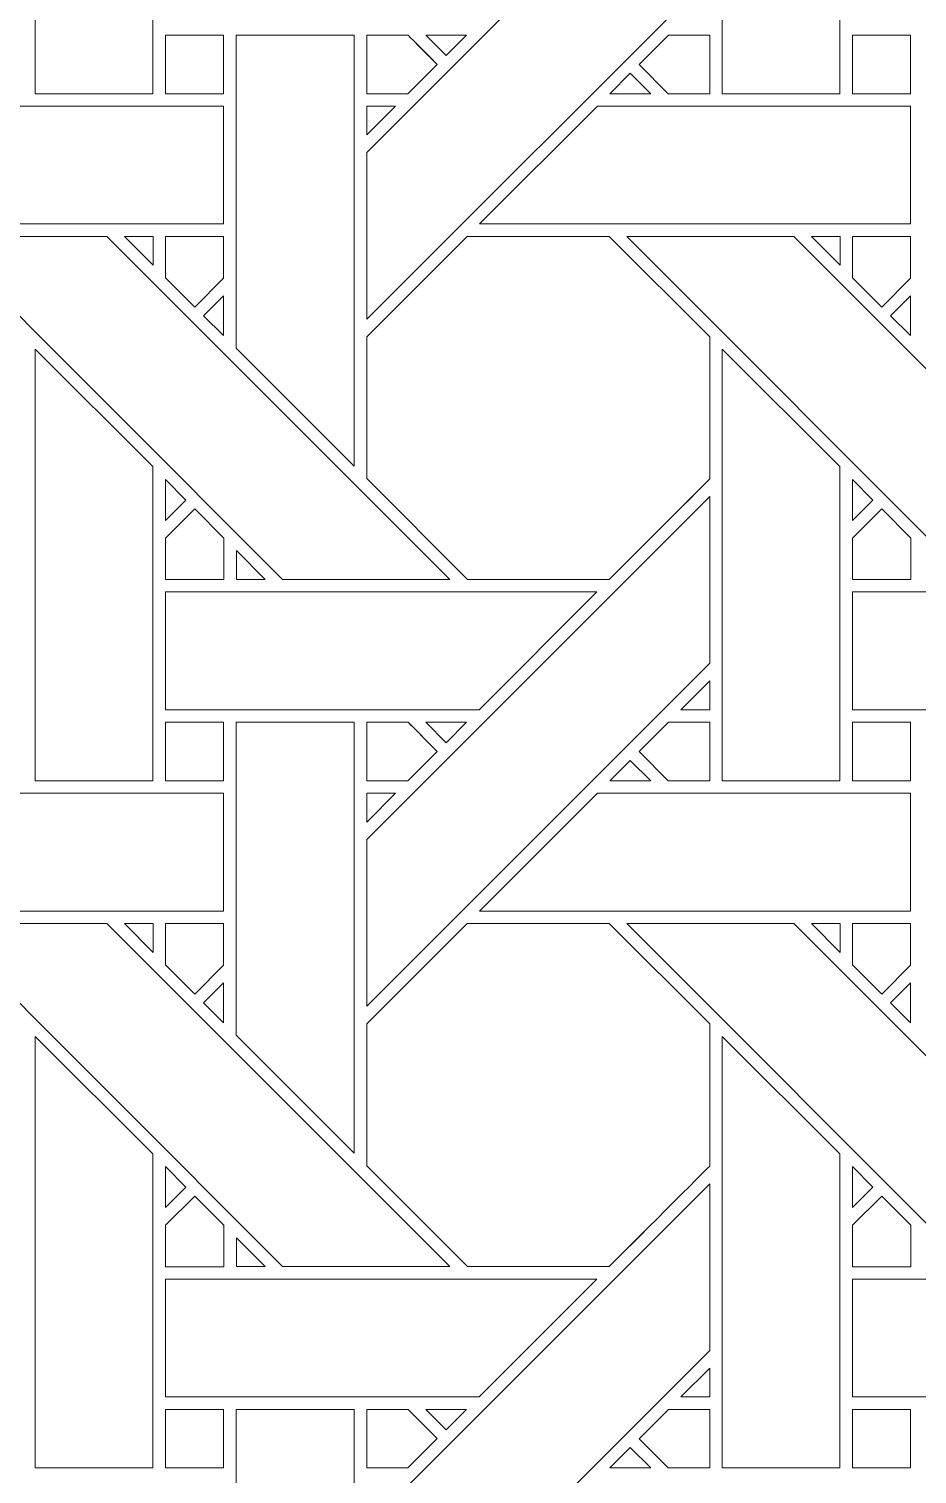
# Model space of a CAD drawing. Header units: inches. Extents: x 7.38 to 17.38, y 5.09 to 13.09.
# Drawn here: x 14.051 to 15.278, y 7.148 to 9.144 of the extents above; entities that cross this region are included whole.
import ezdxf

# ---------------------------------------------------------------- set-up
doc = ezdxf.new("R2010")
doc.units = ezdxf.units.IN
doc.header["$MEASUREMENT"] = 0
doc.layers.add('Design', color=7, linetype='Continuous', lineweight=0)

msp = doc.modelspace()

# ---------------------------------------------------------------- linework, layer by layer
at = {"layer": 'Design'}
for points, knots in [([(7.3829, 13.0948), (7.3829, 13.0948), (7.3829, 5.0948), (7.3829, 5.0948), (7.3829, 5.0948), (17.3829, 5.0948), (17.3829, 5.0948), (17.3829, 5.0948), (17.3829, 13.0948), (17.3829, 13.0948), (17.3829, 13.0948), (7.3829, 13.0948), (7.3829, 13.0948)], [0, 0, 0, 0, 1, 1, 1, 2, 2, 2, 3, 3, 3, 4, 4, 4, 4]), ([(7.8596, 12.6686), (7.8596, 12.6686), (7.8596, 5.5209), (7.8596, 5.5209), (7.8596, 5.5209), (16.9061, 5.5209), (16.9061, 5.5209), (16.9061, 5.5209), (16.9061, 12.6686), (16.9061, 12.6686), (16.9061, 12.6686), (7.8596, 12.6686), (7.8596, 12.6686)], [0, 0, 0, 0, 1, 1, 1, 2, 2, 2, 3, 3, 3, 4, 4, 4, 4]), ([(14.0599, 9.0544), (14.0599, 9.0544), (14.0599, 9.6503), (14.0599, 9.6503), (14.0599, 9.6503), (14.2227, 9.4881), (14.2227, 9.4881), (14.2227, 9.4881), (14.2227, 9.0544), (14.2227, 9.0544), (14.2227, 9.0544), (14.0599, 9.0544), (14.0599, 9.0544)], [0, 0, 0, 0, 1, 1, 1, 2, 2, 2, 3, 3, 3, 4, 4, 4, 4]), ([(15.0087, 9.0544), (15.0087, 9.0544), (15.0087, 9.6503), (15.0087, 9.6503), (15.0087, 9.6503), (15.1714, 9.4881), (15.1714, 9.4881), (15.1714, 9.4881), (15.1714, 9.0544), (15.1714, 9.0544), (15.1714, 9.0544), (15.0087, 9.0544), (15.0087, 9.0544)], [0, 0, 0, 0, 1, 1, 1, 2, 2, 2, 3, 3, 3, 4, 4, 4, 4]), ([(14.5179, 8.743), (14.5179, 8.743), (14.5179, 8.9731), (14.5179, 8.9731), (14.5179, 8.9731), (14.9915, 9.4467), (14.9915, 9.4467), (14.9915, 9.4467), (14.9915, 9.2166), (14.9915, 9.2166), (14.9915, 9.2166), (14.5179, 8.743), (14.5179, 8.743)], [0, 0, 0, 0, 1, 1, 1, 2, 2, 2, 3, 3, 3, 4, 4, 4, 4]), ([(14.24, 9.1352), (14.24, 9.1352), (14.3203, 9.1352), (14.3203, 9.1352), (14.3203, 9.1352), (14.3203, 9.0544), (14.3203, 9.0544), (14.3203, 9.0544), (14.24, 9.0544), (14.24, 9.0544), (14.24, 9.0544), (14.24, 9.1352), (14.24, 9.1352)], [0, 0, 0, 0, 1, 1, 1, 2, 2, 2, 3, 3, 3, 4, 4, 4, 4]), ([(14.24, 9.0544), (14.24, 9.0544), (14.24, 9.1352), (14.24, 9.1352), (14.24, 9.1352), (14.3203, 9.1352), (14.3203, 9.1352), (14.3203, 9.1352), (14.3203, 9.0544), (14.3203, 9.0544), (14.3203, 9.0544), (14.24, 9.0544), (14.24, 9.0544)], [0, 0, 0, 0, 1, 1, 1, 2, 2, 2, 3, 3, 3, 4, 4, 4, 4]), ([(14.3378, 8.703), (14.3378, 8.703), (14.3378, 9.1352), (14.3378, 9.1352), (14.3378, 9.1352), (14.5007, 9.1352), (14.5007, 9.1352), (14.5007, 9.1352), (14.5007, 8.5401), (14.5007, 8.5401), (14.5007, 8.5401), (14.3378, 8.703), (14.3378, 8.703)], [0, 0, 0, 0, 1, 1, 1, 2, 2, 2, 3, 3, 3, 4, 4, 4, 4]), ([(14.5749, 9.1352), (14.5801, 9.1301), (14.6108, 9.0993), (14.6153, 9.0948), (14.6153, 9.0948), (14.5748, 9.0544), (14.5748, 9.0544), (14.5748, 9.0544), (14.5179, 9.0544), (14.5179, 9.0544), (14.5179, 9.0544), (14.5179, 9.1352), (14.5179, 9.1352), (14.5179, 9.1352), (14.5749, 9.1352), (14.5749, 9.1352)], [0, 0, 0, 0, 1, 1, 1, 2, 2, 2, 3, 3, 3, 4, 4, 4, 5, 5, 5, 5]), ([(14.6153, 9.0948), (14.6153, 9.0948), (14.5748, 9.0544), (14.5748, 9.0544), (14.5748, 9.0544), (14.5179, 9.0544), (14.5179, 9.0544), (14.5179, 9.0544), (14.5179, 9.1352), (14.5179, 9.1352), (14.5179, 9.1352), (14.5749, 9.1352), (14.5749, 9.1352), (14.5803, 9.1298), (14.6111, 9.099), (14.6153, 9.0948)], [0, 0, 0, 0, 1, 1, 1, 2, 2, 2, 3, 3, 3, 4, 4, 4, 5, 5, 5, 5]), ([(14.5993, 9.1352), (14.5993, 9.1352), (14.6558, 9.1352), (14.6558, 9.1352), (14.6558, 9.1352), (14.6275, 9.107), (14.6275, 9.107), (14.6275, 9.107), (14.5993, 9.1352), (14.5993, 9.1352)], [0, 0, 0, 0, 1, 1, 1, 2, 2, 2, 3, 3, 3, 3]), ([(14.9344, 9.0544), (14.9344, 9.0544), (14.8941, 9.0948), (14.8941, 9.0948), (14.8941, 9.0948), (14.9345, 9.1352), (14.9345, 9.1352), (14.9345, 9.1352), (14.9915, 9.1352), (14.9915, 9.1352), (14.9915, 9.1352), (14.9915, 9.0544), (14.9915, 9.0544), (14.9915, 9.0544), (14.9344, 9.0544), (14.9344, 9.0544)], [0, 0, 0, 0, 1, 1, 1, 2, 2, 2, 3, 3, 3, 4, 4, 4, 5, 5, 5, 5]), ([(14.9915, 9.0544), (14.9915, 9.0544), (14.9344, 9.0544), (14.9344, 9.0544), (14.9344, 9.0544), (14.8941, 9.0948), (14.8941, 9.0948), (14.8941, 9.0948), (14.9345, 9.1352), (14.9345, 9.1352), (14.9345, 9.1352), (14.9915, 9.1352), (14.9915, 9.1352), (14.9915, 9.1352), (14.9915, 9.0544), (14.9915, 9.0544)], [0, 0, 0, 0, 1, 1, 1, 2, 2, 2, 3, 3, 3, 4, 4, 4, 5, 5, 5, 5]), ([(15.1887, 9.1352), (15.1887, 9.1352), (15.269, 9.1352), (15.269, 9.1352), (15.269, 9.1352), (15.269, 9.0544), (15.269, 9.0544), (15.269, 9.0544), (15.1887, 9.0544), (15.1887, 9.0544), (15.1887, 9.0544), (15.1887, 9.1352), (15.1887, 9.1352)], [0, 0, 0, 0, 1, 1, 1, 2, 2, 2, 3, 3, 3, 4, 4, 4, 4]), ([(15.1887, 9.0544), (15.1887, 9.0544), (15.1887, 9.1352), (15.1887, 9.1352), (15.1887, 9.1352), (15.269, 9.1352), (15.269, 9.1352), (15.269, 9.1352), (15.269, 9.0544), (15.269, 9.0544), (15.269, 9.0544), (15.1887, 9.0544), (15.1887, 9.0544)], [0, 0, 0, 0, 1, 1, 1, 2, 2, 2, 3, 3, 3, 4, 4, 4, 4]), ([(14.8819, 9.0827), (14.8819, 9.0827), (14.9102, 9.0544), (14.9102, 9.0544), (14.9102, 9.0544), (14.8537, 9.0544), (14.8537, 9.0544), (14.8537, 9.0544), (14.8819, 9.0827), (14.8819, 9.0827)], [0, 0, 0, 0, 1, 1, 1, 2, 2, 2, 3, 3, 3, 3]), ([(14.3203, 9.0373), (14.3203, 9.0373), (14.3203, 8.8745), (14.3203, 8.8745), (14.3203, 8.8745), (13.725, 8.8745), (13.725, 8.8745), (13.725, 8.8745), (13.8878, 9.0373), (13.8878, 9.0373), (13.8878, 9.0373), (14.3203, 9.0373), (14.3203, 9.0373)], [0, 0, 0, 0, 1, 1, 1, 2, 2, 2, 3, 3, 3, 4, 4, 4, 4]), ([(14.5577, 9.0373), (14.5577, 9.0373), (14.5179, 8.9974), (14.5179, 8.9974), (14.5179, 8.9974), (14.5179, 9.0373), (14.5179, 9.0373), (14.5179, 9.0373), (14.5577, 9.0373), (14.5577, 9.0373)], [0, 0, 0, 0, 1, 1, 1, 2, 2, 2, 3, 3, 3, 3]), ([(15.269, 9.0373), (15.269, 9.0373), (15.269, 8.8745), (15.269, 8.8745), (15.269, 8.8745), (14.6737, 8.8745), (14.6737, 8.8745), (14.6737, 8.8745), (14.8365, 9.0373), (14.8365, 9.0373), (14.8365, 9.0373), (15.269, 9.0373), (15.269, 9.0373)], [0, 0, 0, 0, 1, 1, 1, 2, 2, 2, 3, 3, 3, 4, 4, 4, 4]), ([(14.4018, 8.3837), (14.4018, 8.3837), (13.9283, 8.8573), (13.9283, 8.8573), (13.9283, 8.8573), (14.1592, 8.8573), (14.1592, 8.8573), (14.1592, 8.8573), (14.6329, 8.3837), (14.6329, 8.3837), (14.6329, 8.3837), (14.4018, 8.3837), (14.4018, 8.3837)], [0, 0, 0, 0, 1, 1, 1, 2, 2, 2, 3, 3, 3, 4, 4, 4, 4]), ([(14.2228, 8.8573), (14.2228, 8.8573), (14.2228, 8.8175), (14.2228, 8.8175), (14.2228, 8.8175), (14.1833, 8.8573), (14.1833, 8.8573), (14.1833, 8.8573), (14.2228, 8.8573), (14.2228, 8.8573)], [0, 0, 0, 0, 1, 1, 1, 2, 2, 2, 3, 3, 3, 3]), ([(14.3203, 8.8573), (14.3203, 8.8573), (14.3203, 8.7997), (14.3203, 8.7997), (14.3203, 8.7997), (14.2803, 8.7598), (14.2803, 8.7598), (14.2803, 8.7598), (14.24, 8.8001), (14.24, 8.8001), (14.24, 8.8001), (14.24, 8.8573), (14.24, 8.8573), (14.24, 8.8573), (14.3203, 8.8573), (14.3203, 8.8573)], [0, 0, 0, 0, 1, 1, 1, 2, 2, 2, 3, 3, 3, 4, 4, 4, 5, 5, 5, 5]), ([(14.2803, 8.7598), (14.2803, 8.7598), (14.24, 8.8001), (14.24, 8.8001), (14.24, 8.8001), (14.24, 8.8573), (14.24, 8.8573), (14.24, 8.8573), (14.3203, 8.8573), (14.3203, 8.8573), (14.3203, 8.8573), (14.3203, 8.7997), (14.3203, 8.7997), (14.3203, 8.7997), (14.2803, 8.7598), (14.2803, 8.7598)], [0, 0, 0, 0, 1, 1, 1, 2, 2, 2, 3, 3, 3, 4, 4, 4, 5, 5, 5, 5]), ([(14.6566, 8.8573), (14.6566, 8.8573), (14.8528, 8.8573), (14.8528, 8.8573), (14.8528, 8.8573), (14.9915, 8.7186), (14.9915, 8.7186), (14.9915, 8.7186), (14.9915, 8.5224), (14.9915, 8.5224), (14.9737, 8.5045), (14.8618, 8.3927), (14.8528, 8.3837), (14.8528, 8.3837), (14.6571, 8.3837), (14.6571, 8.3837), (14.6571, 8.3837), (14.5179, 8.5229), (14.5179, 8.5229), (14.5179, 8.5229), (14.5179, 8.7186), (14.5179, 8.7186), (14.5179, 8.7186), (14.6566, 8.8573), (14.6566, 8.8573)], [0, 0, 0, 0, 1, 1, 1, 2, 2, 2, 3, 3, 3, 4, 4, 4, 5, 5, 5, 6, 6, 6, 7, 7, 7, 8, 8, 8, 8]), ([(14.9915, 8.5224), (14.9735, 8.5042), (14.8616, 8.3925), (14.8528, 8.3837), (14.8528, 8.3837), (14.6571, 8.3837), (14.6571, 8.3837), (14.6571, 8.3837), (14.5179, 8.5229), (14.5179, 8.5229), (14.5179, 8.5229), (14.5179, 8.7186), (14.5179, 8.7186), (14.5179, 8.7186), (14.6566, 8.8573), (14.6566, 8.8573), (14.6566, 8.8573), (14.8528, 8.8573), (14.8528, 8.8573), (14.8528, 8.8573), (14.9915, 8.7186), (14.9915, 8.7186), (14.9915, 8.7186), (14.9915, 8.5224), (14.9915, 8.5224)], [0, 0, 0, 0, 1, 1, 1, 2, 2, 2, 3, 3, 3, 4, 4, 4, 5, 5, 5, 6, 6, 6, 7, 7, 7, 8, 8, 8, 8]), ([(15.3505, 8.3837), (15.3505, 8.3837), (14.877, 8.8573), (14.877, 8.8573), (14.877, 8.8573), (15.1079, 8.8573), (15.1079, 8.8573), (15.1079, 8.8573), (15.5816, 8.3837), (15.5816, 8.3837), (15.5816, 8.3837), (15.3505, 8.3837), (15.3505, 8.3837)], [0, 0, 0, 0, 1, 1, 1, 2, 2, 2, 3, 3, 3, 4, 4, 4, 4]), ([(15.1715, 8.8573), (15.1715, 8.8573), (15.1715, 8.8175), (15.1715, 8.8175), (15.1715, 8.8175), (15.1321, 8.8573), (15.1321, 8.8573), (15.1321, 8.8573), (15.1715, 8.8573), (15.1715, 8.8573)], [0, 0, 0, 0, 1, 1, 1, 2, 2, 2, 3, 3, 3, 3]), ([(15.269, 8.8573), (15.269, 8.8573), (15.269, 8.7997), (15.269, 8.7997), (15.269, 8.7997), (15.2291, 8.7598), (15.2291, 8.7598), (15.2291, 8.7598), (15.1887, 8.8001), (15.1887, 8.8001), (15.1887, 8.8001), (15.1887, 8.8573), (15.1887, 8.8573), (15.1887, 8.8573), (15.269, 8.8573), (15.269, 8.8573)], [0, 0, 0, 0, 1, 1, 1, 2, 2, 2, 3, 3, 3, 4, 4, 4, 5, 5, 5, 5]), ([(15.2291, 8.7598), (15.2291, 8.7598), (15.1887, 8.8001), (15.1887, 8.8001), (15.1887, 8.8001), (15.1887, 8.8573), (15.1887, 8.8573), (15.1887, 8.8573), (15.269, 8.8573), (15.269, 8.8573), (15.269, 8.8573), (15.269, 8.7997), (15.269, 8.7997), (15.269, 8.7997), (15.2291, 8.7598), (15.2291, 8.7598)], [0, 0, 0, 0, 1, 1, 1, 2, 2, 2, 3, 3, 3, 4, 4, 4, 5, 5, 5, 5]), ([(14.3203, 8.7755), (14.3203, 8.7755), (14.3203, 8.7203), (14.3203, 8.7203), (14.3203, 8.7203), (14.2925, 8.7477), (14.2925, 8.7477), (14.2925, 8.7477), (14.3203, 8.7755), (14.3203, 8.7755)], [0, 0, 0, 0, 1, 1, 1, 2, 2, 2, 3, 3, 3, 3]), ([(15.269, 8.7755), (15.269, 8.7755), (15.269, 8.7203), (15.269, 8.7203), (15.269, 8.7203), (15.2412, 8.7477), (15.2412, 8.7477), (15.2412, 8.7477), (15.269, 8.7755), (15.269, 8.7755)], [0, 0, 0, 0, 1, 1, 1, 2, 2, 2, 3, 3, 3, 3]), ([(14.0599, 8.1057), (14.0599, 8.1057), (14.0599, 8.7015), (14.0599, 8.7015), (14.0599, 8.7015), (14.2227, 8.5394), (14.2227, 8.5394), (14.2227, 8.5394), (14.2227, 8.1057), (14.2227, 8.1057), (14.2227, 8.1057), (14.0599, 8.1057), (14.0599, 8.1057)], [0, 0, 0, 0, 1, 1, 1, 2, 2, 2, 3, 3, 3, 4, 4, 4, 4]), ([(15.0087, 8.1057), (15.0087, 8.1057), (15.0087, 8.7015), (15.0087, 8.7015), (15.0087, 8.7015), (15.1714, 8.5394), (15.1714, 8.5394), (15.1714, 8.5394), (15.1714, 8.1057), (15.1714, 8.1057), (15.1714, 8.1057), (15.0087, 8.1057), (15.0087, 8.1057)], [0, 0, 0, 0, 1, 1, 1, 2, 2, 2, 3, 3, 3, 4, 4, 4, 4]), ([(14.24, 8.4651), (14.24, 8.4651), (14.24, 8.5219), (14.24, 8.5219), (14.24, 8.5219), (14.2682, 8.4933), (14.2682, 8.4933), (14.2682, 8.4933), (14.24, 8.4651), (14.24, 8.4651)], [0, 0, 0, 0, 1, 1, 1, 2, 2, 2, 3, 3, 3, 3]), ([(15.1887, 8.4651), (15.1887, 8.4651), (15.1887, 8.5219), (15.1887, 8.5219), (15.1887, 8.5219), (15.2169, 8.4933), (15.2169, 8.4933), (15.2169, 8.4933), (15.1887, 8.4651), (15.1887, 8.4651)], [0, 0, 0, 0, 1, 1, 1, 2, 2, 2, 3, 3, 3, 3]), ([(14.24, 8.3834), (14.24, 8.3834), (14.24, 8.4407), (14.24, 8.4407), (14.24, 8.4407), (14.2803, 8.4811), (14.2803, 8.4811), (14.2803, 8.4811), (14.3207, 8.4407), (14.3207, 8.4407), (14.3207, 8.4407), (14.3207, 8.3834), (14.3207, 8.3834), (14.3207, 8.3834), (14.24, 8.3834), (14.24, 8.3834)], [0, 0, 0, 0, 1, 1, 1, 2, 2, 2, 3, 3, 3, 4, 4, 4, 5, 5, 5, 5]), ([(14.2803, 8.4811), (14.2803, 8.4811), (14.3207, 8.4407), (14.3207, 8.4407), (14.3207, 8.4407), (14.3207, 8.3834), (14.3207, 8.3834), (14.3207, 8.3834), (14.24, 8.3834), (14.24, 8.3834), (14.24, 8.3834), (14.24, 8.4407), (14.24, 8.4407), (14.24, 8.4407), (14.2803, 8.4811), (14.2803, 8.4811)], [0, 0, 0, 0, 1, 1, 1, 2, 2, 2, 3, 3, 3, 4, 4, 4, 5, 5, 5, 5]), ([(14.5179, 7.7943), (14.5179, 7.7943), (14.5179, 8.0244), (14.5179, 8.0244), (14.5179, 8.0244), (14.9915, 8.498), (14.9915, 8.498), (14.9915, 8.498), (14.9915, 8.2679), (14.9915, 8.2679), (14.9915, 8.2679), (14.5179, 7.7943), (14.5179, 7.7943)], [0, 0, 0, 0, 1, 1, 1, 2, 2, 2, 3, 3, 3, 4, 4, 4, 4]), ([(15.1887, 8.3834), (15.1887, 8.3834), (15.1887, 8.4407), (15.1887, 8.4407), (15.1887, 8.4407), (15.2291, 8.4811), (15.2291, 8.4811), (15.2291, 8.4811), (15.2694, 8.4407), (15.2694, 8.4407), (15.2694, 8.4407), (15.2694, 8.3834), (15.2694, 8.3834), (15.2694, 8.3834), (15.1887, 8.3834), (15.1887, 8.3834)], [0, 0, 0, 0, 1, 1, 1, 2, 2, 2, 3, 3, 3, 4, 4, 4, 5, 5, 5, 5]), ([(15.2291, 8.4811), (15.2291, 8.4811), (15.2694, 8.4407), (15.2694, 8.4407), (15.2694, 8.4407), (15.2694, 8.3834), (15.2694, 8.3834), (15.2694, 8.3834), (15.1887, 8.3834), (15.1887, 8.3834), (15.1887, 8.3834), (15.1887, 8.4407), (15.1887, 8.4407), (15.1887, 8.4407), (15.2291, 8.4811), (15.2291, 8.4811)], [0, 0, 0, 0, 1, 1, 1, 2, 2, 2, 3, 3, 3, 4, 4, 4, 5, 5, 5, 5]), ([(14.3379, 8.3837), (14.3379, 8.3837), (14.3379, 8.4235), (14.3379, 8.4235), (14.3379, 8.4235), (14.3776, 8.3837), (14.3776, 8.3837), (14.3776, 8.3837), (14.3379, 8.3837), (14.3379, 8.3837)], [0, 0, 0, 0, 1, 1, 1, 2, 2, 2, 3, 3, 3, 3]), ([(14.673, 8.2037), (14.673, 8.2037), (14.24, 8.2037), (14.24, 8.2037), (14.24, 8.2037), (14.24, 8.3664), (14.24, 8.3664), (14.24, 8.3664), (14.8357, 8.3664), (14.8357, 8.3664), (14.8357, 8.3664), (14.673, 8.2037), (14.673, 8.2037)], [0, 0, 0, 0, 1, 1, 1, 2, 2, 2, 3, 3, 3, 4, 4, 4, 4]), ([(15.6217, 8.2037), (15.6217, 8.2037), (15.1887, 8.2037), (15.1887, 8.2037), (15.1887, 8.2037), (15.1887, 8.3664), (15.1887, 8.3664), (15.1887, 8.3664), (15.7844, 8.3664), (15.7844, 8.3664), (15.7844, 8.3664), (15.6217, 8.2037), (15.6217, 8.2037)], [0, 0, 0, 0, 1, 1, 1, 2, 2, 2, 3, 3, 3, 4, 4, 4, 4]), ([(14.9915, 8.2435), (14.9915, 8.2435), (14.9915, 8.2038), (14.9915, 8.2038), (14.9915, 8.2038), (14.9517, 8.2038), (14.9517, 8.2038), (14.9517, 8.2038), (14.9915, 8.2435), (14.9915, 8.2435)], [0, 0, 0, 0, 1, 1, 1, 2, 2, 2, 3, 3, 3, 3]), ([(14.24, 8.1865), (14.24, 8.1865), (14.3203, 8.1865), (14.3203, 8.1865), (14.3203, 8.1865), (14.3203, 8.1057), (14.3203, 8.1057), (14.3203, 8.1057), (14.24, 8.1057), (14.24, 8.1057), (14.24, 8.1057), (14.24, 8.1865), (14.24, 8.1865)], [0, 0, 0, 0, 1, 1, 1, 2, 2, 2, 3, 3, 3, 4, 4, 4, 4]), ([(14.24, 8.1057), (14.24, 8.1057), (14.24, 8.1865), (14.24, 8.1865), (14.24, 8.1865), (14.3203, 8.1865), (14.3203, 8.1865), (14.3203, 8.1865), (14.3203, 8.1057), (14.3203, 8.1057), (14.3203, 8.1057), (14.24, 8.1057), (14.24, 8.1057)], [0, 0, 0, 0, 1, 1, 1, 2, 2, 2, 3, 3, 3, 4, 4, 4, 4]), ([(14.5007, 8.1865), (14.5007, 8.1865), (14.5007, 7.5914), (14.5007, 7.5914), (14.5007, 7.5914), (14.3378, 7.7543), (14.3378, 7.7543), (14.3378, 7.7543), (14.3378, 8.1865), (14.3378, 8.1865), (14.3378, 8.1865), (14.5007, 8.1865), (14.5007, 8.1865)], [0, 0, 0, 0, 1, 1, 1, 2, 2, 2, 3, 3, 3, 4, 4, 4, 4]), ([(14.5749, 8.1865), (14.5801, 8.1813), (14.6108, 8.1505), (14.6153, 8.1461), (14.6153, 8.1461), (14.5748, 8.1057), (14.5748, 8.1057), (14.5748, 8.1057), (14.5179, 8.1057), (14.5179, 8.1057), (14.5179, 8.1057), (14.5179, 8.1865), (14.5179, 8.1865), (14.5179, 8.1865), (14.5749, 8.1865), (14.5749, 8.1865)], [0, 0, 0, 0, 1, 1, 1, 2, 2, 2, 3, 3, 3, 4, 4, 4, 5, 5, 5, 5]), ([(14.6153, 8.1461), (14.6153, 8.1461), (14.5748, 8.1057), (14.5748, 8.1057), (14.5748, 8.1057), (14.5179, 8.1057), (14.5179, 8.1057), (14.5179, 8.1057), (14.5179, 8.1865), (14.5179, 8.1865), (14.5179, 8.1865), (14.5749, 8.1865), (14.5749, 8.1865), (14.5749, 8.1865), (14.6153, 8.1461), (14.6153, 8.1461)], [0, 0, 0, 0, 1, 1, 1, 2, 2, 2, 3, 3, 3, 4, 4, 4, 5, 5, 5, 5]), ([(14.5993, 8.1865), (14.5993, 8.1865), (14.6557, 8.1865), (14.6557, 8.1865), (14.6557, 8.1865), (14.6275, 8.1583), (14.6275, 8.1583), (14.6275, 8.1583), (14.5993, 8.1865), (14.5993, 8.1865)], [0, 0, 0, 0, 1, 1, 1, 2, 2, 2, 3, 3, 3, 3]), ([(14.9344, 8.1057), (14.9344, 8.1057), (14.8941, 8.1461), (14.8941, 8.1461), (14.8941, 8.1461), (14.9345, 8.1865), (14.9345, 8.1865), (14.9345, 8.1865), (14.9915, 8.1865), (14.9915, 8.1865), (14.9915, 8.1865), (14.9915, 8.1057), (14.9915, 8.1057), (14.9915, 8.1057), (14.9344, 8.1057), (14.9344, 8.1057)], [0, 0, 0, 0, 1, 1, 1, 2, 2, 2, 3, 3, 3, 4, 4, 4, 5, 5, 5, 5]), ([(14.9915, 8.1057), (14.9915, 8.1057), (14.9344, 8.1057), (14.9344, 8.1057), (14.9344, 8.1057), (14.8941, 8.1461), (14.8941, 8.1461), (14.8941, 8.1461), (14.9345, 8.1865), (14.9345, 8.1865), (14.9345, 8.1865), (14.9915, 8.1865), (14.9915, 8.1865), (14.9915, 8.1865), (14.9915, 8.1057), (14.9915, 8.1057)], [0, 0, 0, 0, 1, 1, 1, 2, 2, 2, 3, 3, 3, 4, 4, 4, 5, 5, 5, 5]), ([(15.1887, 8.1865), (15.1887, 8.1865), (15.269, 8.1865), (15.269, 8.1865), (15.269, 8.1865), (15.269, 8.1057), (15.269, 8.1057), (15.269, 8.1057), (15.1887, 8.1057), (15.1887, 8.1057), (15.1887, 8.1057), (15.1887, 8.1865), (15.1887, 8.1865)], [0, 0, 0, 0, 1, 1, 1, 2, 2, 2, 3, 3, 3, 4, 4, 4, 4]), ([(15.1887, 8.1057), (15.1887, 8.1057), (15.1887, 8.1865), (15.1887, 8.1865), (15.1887, 8.1865), (15.269, 8.1865), (15.269, 8.1865), (15.269, 8.1865), (15.269, 8.1057), (15.269, 8.1057), (15.269, 8.1057), (15.1887, 8.1057), (15.1887, 8.1057)], [0, 0, 0, 0, 1, 1, 1, 2, 2, 2, 3, 3, 3, 4, 4, 4, 4]), ([(14.8819, 8.1339), (14.8819, 8.1339), (14.9102, 8.1057), (14.9102, 8.1057), (14.9102, 8.1057), (14.8537, 8.1057), (14.8537, 8.1057), (14.8537, 8.1057), (14.8819, 8.1339), (14.8819, 8.1339)], [0, 0, 0, 0, 1, 1, 1, 2, 2, 2, 3, 3, 3, 3]), ([(13.725, 7.9257), (13.725, 7.9257), (13.8878, 8.0885), (13.8878, 8.0885), (13.8878, 8.0885), (14.3203, 8.0885), (14.3203, 8.0885), (14.3203, 8.0885), (14.3203, 7.9257), (14.3203, 7.9257), (14.3203, 7.9257), (13.725, 7.9257), (13.725, 7.9257)], [0, 0, 0, 0, 1, 1, 1, 2, 2, 2, 3, 3, 3, 4, 4, 4, 4]), ([(14.5577, 8.0885), (14.5577, 8.0885), (14.5179, 8.0487), (14.5179, 8.0487), (14.5179, 8.0487), (14.5179, 8.0885), (14.5179, 8.0885), (14.5179, 8.0885), (14.5577, 8.0885), (14.5577, 8.0885)], [0, 0, 0, 0, 1, 1, 1, 2, 2, 2, 3, 3, 3, 3]), ([(15.269, 8.0885), (15.269, 8.0885), (15.269, 7.9257), (15.269, 7.9257), (15.269, 7.9257), (14.6737, 7.9257), (14.6737, 7.9257), (14.6737, 7.9257), (14.8365, 8.0885), (14.8365, 8.0885), (14.8365, 8.0885), (15.269, 8.0885), (15.269, 8.0885)], [0, 0, 0, 0, 1, 1, 1, 2, 2, 2, 3, 3, 3, 4, 4, 4, 4]), ([(13.9283, 7.9086), (13.9283, 7.9086), (14.1592, 7.9086), (14.1592, 7.9086), (14.1592, 7.9086), (14.6329, 7.435), (14.6329, 7.435), (14.6329, 7.435), (14.4018, 7.435), (14.4018, 7.435), (14.4018, 7.435), (13.9283, 7.9086), (13.9283, 7.9086)], [0, 0, 0, 0, 1, 1, 1, 2, 2, 2, 3, 3, 3, 4, 4, 4, 4]), ([(14.2228, 7.9086), (14.2228, 7.9086), (14.2228, 7.8688), (14.2228, 7.8688), (14.2228, 7.8688), (14.1833, 7.9086), (14.1833, 7.9086), (14.1833, 7.9086), (14.2228, 7.9086), (14.2228, 7.9086)], [0, 0, 0, 0, 1, 1, 1, 2, 2, 2, 3, 3, 3, 3]), ([(14.3203, 7.9086), (14.3203, 7.9086), (14.3203, 7.851), (14.3203, 7.851), (14.3203, 7.851), (14.2803, 7.8111), (14.2803, 7.8111), (14.2803, 7.8111), (14.24, 7.8514), (14.24, 7.8514), (14.24, 7.8514), (14.24, 7.9086), (14.24, 7.9086), (14.24, 7.9086), (14.3203, 7.9086), (14.3203, 7.9086)], [0, 0, 0, 0, 1, 1, 1, 2, 2, 2, 3, 3, 3, 4, 4, 4, 5, 5, 5, 5]), ([(14.2803, 7.8111), (14.2803, 7.8111), (14.24, 7.8514), (14.24, 7.8514), (14.24, 7.8514), (14.24, 7.9086), (14.24, 7.9086), (14.24, 7.9086), (14.3203, 7.9086), (14.3203, 7.9086), (14.3203, 7.9086), (14.3203, 7.851), (14.3203, 7.851), (14.3203, 7.851), (14.2803, 7.8111), (14.2803, 7.8111)], [0, 0, 0, 0, 1, 1, 1, 2, 2, 2, 3, 3, 3, 4, 4, 4, 5, 5, 5, 5]), ([(14.6566, 7.9086), (14.6566, 7.9086), (14.8528, 7.9086), (14.8528, 7.9086), (14.8528, 7.9086), (14.9915, 7.7699), (14.9915, 7.7699), (14.9915, 7.7699), (14.9915, 7.5737), (14.9915, 7.5737), (14.9737, 7.5557), (14.8618, 7.444), (14.8528, 7.435), (14.8528, 7.435), (14.6571, 7.435), (14.6571, 7.435), (14.6571, 7.435), (14.5179, 7.5742), (14.5179, 7.5742), (14.5179, 7.5742), (14.5179, 7.7699), (14.5179, 7.7699), (14.5179, 7.7699), (14.6566, 7.9086), (14.6566, 7.9086)], [0, 0, 0, 0, 1, 1, 1, 2, 2, 2, 3, 3, 3, 4, 4, 4, 5, 5, 5, 6, 6, 6, 7, 7, 7, 8, 8, 8, 8]), ([(14.9915, 7.5737), (14.9736, 7.5556), (14.8617, 7.4439), (14.8528, 7.435), (14.8528, 7.435), (14.6571, 7.435), (14.6571, 7.435), (14.6571, 7.435), (14.5179, 7.5742), (14.5179, 7.5742), (14.5179, 7.5742), (14.5179, 7.7699), (14.5179, 7.7699), (14.5179, 7.7699), (14.6566, 7.9086), (14.6566, 7.9086), (14.6566, 7.9086), (14.8528, 7.9086), (14.8528, 7.9086), (14.8528, 7.9086), (14.9915, 7.7699), (14.9915, 7.7699), (14.9915, 7.7699), (14.9915, 7.5737), (14.9915, 7.5737)], [0, 0, 0, 0, 1, 1, 1, 2, 2, 2, 3, 3, 3, 4, 4, 4, 5, 5, 5, 6, 6, 6, 7, 7, 7, 8, 8, 8, 8]), ([(15.3505, 7.435), (15.3505, 7.435), (14.877, 7.9086), (14.877, 7.9086), (14.877, 7.9086), (15.1079, 7.9086), (15.1079, 7.9086), (15.1079, 7.9086), (15.5816, 7.435), (15.5816, 7.435), (15.5816, 7.435), (15.3505, 7.435), (15.3505, 7.435)], [0, 0, 0, 0, 1, 1, 1, 2, 2, 2, 3, 3, 3, 4, 4, 4, 4]), ([(15.1715, 7.9086), (15.1715, 7.9086), (15.1715, 7.8688), (15.1715, 7.8688), (15.1715, 7.8688), (15.1321, 7.9086), (15.1321, 7.9086), (15.1321, 7.9086), (15.1715, 7.9086), (15.1715, 7.9086)], [0, 0, 0, 0, 1, 1, 1, 2, 2, 2, 3, 3, 3, 3]), ([(15.269, 7.9086), (15.269, 7.9086), (15.269, 7.851), (15.269, 7.851), (15.269, 7.851), (15.2291, 7.8111), (15.2291, 7.8111), (15.2291, 7.8111), (15.1887, 7.8514), (15.1887, 7.8514), (15.1887, 7.8514), (15.1887, 7.9086), (15.1887, 7.9086), (15.1887, 7.9086), (15.269, 7.9086), (15.269, 7.9086)], [0, 0, 0, 0, 1, 1, 1, 2, 2, 2, 3, 3, 3, 4, 4, 4, 5, 5, 5, 5]), ([(15.2291, 7.8111), (15.2291, 7.8111), (15.1887, 7.8514), (15.1887, 7.8514), (15.1887, 7.8514), (15.1887, 7.9086), (15.1887, 7.9086), (15.1887, 7.9086), (15.269, 7.9086), (15.269, 7.9086), (15.269, 7.9086), (15.269, 7.851), (15.269, 7.851), (15.269, 7.851), (15.2291, 7.8111), (15.2291, 7.8111)], [0, 0, 0, 0, 1, 1, 1, 2, 2, 2, 3, 3, 3, 4, 4, 4, 5, 5, 5, 5]), ([(14.3203, 7.8268), (14.3203, 7.8268), (14.3203, 7.7716), (14.3203, 7.7716), (14.3203, 7.7716), (14.2925, 7.799), (14.2925, 7.799), (14.2925, 7.799), (14.3203, 7.8268), (14.3203, 7.8268)], [0, 0, 0, 0, 1, 1, 1, 2, 2, 2, 3, 3, 3, 3]), ([(15.269, 7.8268), (15.269, 7.8268), (15.269, 7.7716), (15.269, 7.7716), (15.269, 7.7716), (15.2412, 7.799), (15.2412, 7.799), (15.2412, 7.799), (15.269, 7.8268), (15.269, 7.8268)], [0, 0, 0, 0, 1, 1, 1, 2, 2, 2, 3, 3, 3, 3]), ([(14.2227, 7.5906), (14.2227, 7.5906), (14.2227, 7.157), (14.2227, 7.157), (14.2227, 7.157), (14.0599, 7.157), (14.0599, 7.157), (14.0599, 7.157), (14.0599, 7.7528), (14.0599, 7.7528), (14.0599, 7.7528), (14.2227, 7.5906), (14.2227, 7.5906)], [0, 0, 0, 0, 1, 1, 1, 2, 2, 2, 3, 3, 3, 4, 4, 4, 4]), ([(15.0087, 7.157), (15.0087, 7.157), (15.0087, 7.7528), (15.0087, 7.7528), (15.0087, 7.7528), (15.1714, 7.5906), (15.1714, 7.5906), (15.1714, 7.5906), (15.1714, 7.157), (15.1714, 7.157), (15.1714, 7.157), (15.0087, 7.157), (15.0087, 7.157)], [0, 0, 0, 0, 1, 1, 1, 2, 2, 2, 3, 3, 3, 4, 4, 4, 4]), ([(14.24, 7.5164), (14.24, 7.5164), (14.24, 7.5732), (14.24, 7.5732), (14.24, 7.5732), (14.2682, 7.5446), (14.2682, 7.5446), (14.2682, 7.5446), (14.24, 7.5164), (14.24, 7.5164)], [0, 0, 0, 0, 1, 1, 1, 2, 2, 2, 3, 3, 3, 3]), ([(15.1887, 7.5164), (15.1887, 7.5164), (15.1887, 7.5732), (15.1887, 7.5732), (15.1887, 7.5732), (15.2169, 7.5446), (15.2169, 7.5446), (15.2169, 7.5446), (15.1887, 7.5164), (15.1887, 7.5164)], [0, 0, 0, 0, 1, 1, 1, 2, 2, 2, 3, 3, 3, 3]), ([(14.5179, 7.0756), (14.5179, 7.0756), (14.9915, 7.5492), (14.9915, 7.5492), (14.9915, 7.5492), (14.9915, 7.3192), (14.9915, 7.3192), (14.9915, 7.3192), (14.5179, 6.8455), (14.5179, 6.8455), (14.5179, 6.8455), (14.5179, 7.0756), (14.5179, 7.0756)], [0, 0, 0, 0, 1, 1, 1, 2, 2, 2, 3, 3, 3, 4, 4, 4, 4]), ([(14.24, 7.4347), (14.24, 7.4347), (14.24, 7.492), (14.24, 7.492), (14.24, 7.492), (14.2803, 7.5323), (14.2803, 7.5323), (14.2803, 7.5323), (14.3207, 7.492), (14.3207, 7.492), (14.3207, 7.492), (14.3207, 7.4347), (14.3207, 7.4347), (14.3207, 7.4347), (14.24, 7.4347), (14.24, 7.4347)], [0, 0, 0, 0, 1, 1, 1, 2, 2, 2, 3, 3, 3, 4, 4, 4, 5, 5, 5, 5]), ([(14.24, 7.492), (14.24, 7.492), (14.2803, 7.5323), (14.2803, 7.5323), (14.2803, 7.5323), (14.3207, 7.492), (14.3207, 7.492), (14.3207, 7.492), (14.3207, 7.4347), (14.3207, 7.4347), (14.3207, 7.4347), (14.24, 7.4347), (14.24, 7.4347), (14.24, 7.4347), (14.24, 7.492), (14.24, 7.492)], [0, 0, 0, 0, 1, 1, 1, 2, 2, 2, 3, 3, 3, 4, 4, 4, 5, 5, 5, 5]), ([(15.1887, 7.4347), (15.1887, 7.4347), (15.1887, 7.492), (15.1887, 7.492), (15.1887, 7.492), (15.2291, 7.5323), (15.2291, 7.5323), (15.2291, 7.5323), (15.2694, 7.492), (15.2694, 7.492), (15.2694, 7.492), (15.2694, 7.4347), (15.2694, 7.4347), (15.2694, 7.4347), (15.1887, 7.4347), (15.1887, 7.4347)], [0, 0, 0, 0, 1, 1, 1, 2, 2, 2, 3, 3, 3, 4, 4, 4, 5, 5, 5, 5]), ([(15.2291, 7.5323), (15.2291, 7.5323), (15.2694, 7.492), (15.2694, 7.492), (15.2694, 7.492), (15.2694, 7.4347), (15.2694, 7.4347), (15.2694, 7.4347), (15.1887, 7.4347), (15.1887, 7.4347), (15.1887, 7.4347), (15.1887, 7.492), (15.1887, 7.492), (15.1887, 7.492), (15.2291, 7.5323), (15.2291, 7.5323)], [0, 0, 0, 0, 1, 1, 1, 2, 2, 2, 3, 3, 3, 4, 4, 4, 5, 5, 5, 5]), ([(14.3776, 7.4349), (14.3776, 7.4349), (14.3379, 7.4349), (14.3379, 7.4349), (14.3379, 7.4349), (14.3379, 7.4747), (14.3379, 7.4747), (14.3379, 7.4747), (14.3776, 7.4349), (14.3776, 7.4349)], [0, 0, 0, 0, 1, 1, 1, 2, 2, 2, 3, 3, 3, 3]), ([(14.24, 7.255), (14.24, 7.255), (14.24, 7.4177), (14.24, 7.4177), (14.24, 7.4177), (14.8357, 7.4177), (14.8357, 7.4177), (14.8357, 7.4177), (14.673, 7.255), (14.673, 7.255), (14.673, 7.255), (14.24, 7.255), (14.24, 7.255)], [0, 0, 0, 0, 1, 1, 1, 2, 2, 2, 3, 3, 3, 4, 4, 4, 4]), ([(15.6217, 7.255), (15.6217, 7.255), (15.1887, 7.255), (15.1887, 7.255), (15.1887, 7.255), (15.1887, 7.4177), (15.1887, 7.4177), (15.1887, 7.4177), (15.7844, 7.4177), (15.7844, 7.4177), (15.7844, 7.4177), (15.6217, 7.255), (15.6217, 7.255)], [0, 0, 0, 0, 1, 1, 1, 2, 2, 2, 3, 3, 3, 4, 4, 4, 4]), ([(14.9517, 7.255), (14.9517, 7.255), (14.9915, 7.2948), (14.9915, 7.2948), (14.9915, 7.2948), (14.9915, 7.255), (14.9915, 7.255), (14.9915, 7.255), (14.9517, 7.255), (14.9517, 7.255)], [0, 0, 0, 0, 1, 1, 1, 2, 2, 2, 3, 3, 3, 3]), ([(14.24, 7.2377), (14.24, 7.2377), (14.3203, 7.2377), (14.3203, 7.2377), (14.3203, 7.2377), (14.3203, 7.1569), (14.3203, 7.1569), (14.3203, 7.1569), (14.24, 7.1569), (14.24, 7.1569), (14.24, 7.1569), (14.24, 7.2377), (14.24, 7.2377)], [0, 0, 0, 0, 1, 1, 1, 2, 2, 2, 3, 3, 3, 4, 4, 4, 4]), ([(14.24, 7.1569), (14.24, 7.1569), (14.24, 7.2377), (14.24, 7.2377), (14.24, 7.2377), (14.3203, 7.2377), (14.3203, 7.2377), (14.3203, 7.2377), (14.3203, 7.1569), (14.3203, 7.1569), (14.3203, 7.1569), (14.24, 7.1569), (14.24, 7.1569)], [0, 0, 0, 0, 1, 1, 1, 2, 2, 2, 3, 3, 3, 4, 4, 4, 4]), ([(14.5007, 7.2377), (14.5007, 7.2377), (14.5007, 6.6426), (14.5007, 6.6426), (14.5007, 6.6426), (14.3378, 6.8055), (14.3378, 6.8055), (14.3378, 6.8055), (14.3378, 7.2377), (14.3378, 7.2377), (14.3378, 7.2377), (14.5007, 7.2377), (14.5007, 7.2377)], [0, 0, 0, 0, 1, 1, 1, 2, 2, 2, 3, 3, 3, 4, 4, 4, 4]), ([(14.5749, 7.2377), (14.5801, 7.2326), (14.6108, 7.2018), (14.6153, 7.1974), (14.6153, 7.1974), (14.5748, 7.1569), (14.5748, 7.1569), (14.5748, 7.1569), (14.5179, 7.1569), (14.5179, 7.1569), (14.5179, 7.1569), (14.5179, 7.2377), (14.5179, 7.2377), (14.5179, 7.2377), (14.5749, 7.2377), (14.5749, 7.2377)], [0, 0, 0, 0, 1, 1, 1, 2, 2, 2, 3, 3, 3, 4, 4, 4, 5, 5, 5, 5]), ([(14.5179, 7.1569), (14.5179, 7.1569), (14.5179, 7.2377), (14.5179, 7.2377), (14.5179, 7.2377), (14.5749, 7.2377), (14.5749, 7.2377), (14.5803, 7.2324), (14.6111, 7.2016), (14.6153, 7.1974), (14.6153, 7.1974), (14.5748, 7.1569), (14.5748, 7.1569), (14.5748, 7.1569), (14.5179, 7.1569), (14.5179, 7.1569)], [0, 0, 0, 0, 1, 1, 1, 2, 2, 2, 3, 3, 3, 4, 4, 4, 5, 5, 5, 5]), ([(14.5993, 7.2377), (14.5993, 7.2377), (14.6557, 7.2377), (14.6557, 7.2377), (14.6557, 7.2377), (14.6275, 7.2096), (14.6275, 7.2096), (14.6275, 7.2096), (14.5993, 7.2377), (14.5993, 7.2377)], [0, 0, 0, 0, 1, 1, 1, 2, 2, 2, 3, 3, 3, 3]), ([(14.9344, 7.1569), (14.9344, 7.1569), (14.8941, 7.1973), (14.8941, 7.1973), (14.8941, 7.1973), (14.9345, 7.2377), (14.9345, 7.2377), (14.9345, 7.2377), (14.9915, 7.2377), (14.9915, 7.2377), (14.9915, 7.2377), (14.9915, 7.1569), (14.9915, 7.1569), (14.9915, 7.1569), (14.9344, 7.1569), (14.9344, 7.1569)], [0, 0, 0, 0, 1, 1, 1, 2, 2, 2, 3, 3, 3, 4, 4, 4, 5, 5, 5, 5]), ([(14.8941, 7.1973), (14.8941, 7.1973), (14.9345, 7.2377), (14.9345, 7.2377), (14.9345, 7.2377), (14.9915, 7.2377), (14.9915, 7.2377), (14.9915, 7.2377), (14.9915, 7.1569), (14.9915, 7.1569), (14.9915, 7.1569), (14.9344, 7.1569), (14.9344, 7.1569), (14.9344, 7.1569), (14.8941, 7.1973), (14.8941, 7.1973)], [0, 0, 0, 0, 1, 1, 1, 2, 2, 2, 3, 3, 3, 4, 4, 4, 5, 5, 5, 5]), ([(15.1887, 7.2377), (15.1887, 7.2377), (15.269, 7.2377), (15.269, 7.2377), (15.269, 7.2377), (15.269, 7.1569), (15.269, 7.1569), (15.269, 7.1569), (15.1887, 7.1569), (15.1887, 7.1569), (15.1887, 7.1569), (15.1887, 7.2377), (15.1887, 7.2377)], [0, 0, 0, 0, 1, 1, 1, 2, 2, 2, 3, 3, 3, 4, 4, 4, 4]), ([(15.1887, 7.1569), (15.1887, 7.1569), (15.1887, 7.2377), (15.1887, 7.2377), (15.1887, 7.2377), (15.269, 7.2377), (15.269, 7.2377), (15.269, 7.2377), (15.269, 7.1569), (15.269, 7.1569), (15.269, 7.1569), (15.1887, 7.1569), (15.1887, 7.1569)], [0, 0, 0, 0, 1, 1, 1, 2, 2, 2, 3, 3, 3, 4, 4, 4, 4]), ([(14.9102, 7.157), (14.9102, 7.157), (14.8537, 7.157), (14.8537, 7.157), (14.8537, 7.157), (14.8819, 7.1852), (14.8819, 7.1852), (14.8819, 7.1852), (14.9102, 7.157), (14.9102, 7.157)], [0, 0, 0, 0, 1, 1, 1, 2, 2, 2, 3, 3, 3, 3])]:
    msp.add_open_spline(points, degree=3, knots=knots, dxfattribs=at)

doc.saveas('drawing.dxf')
